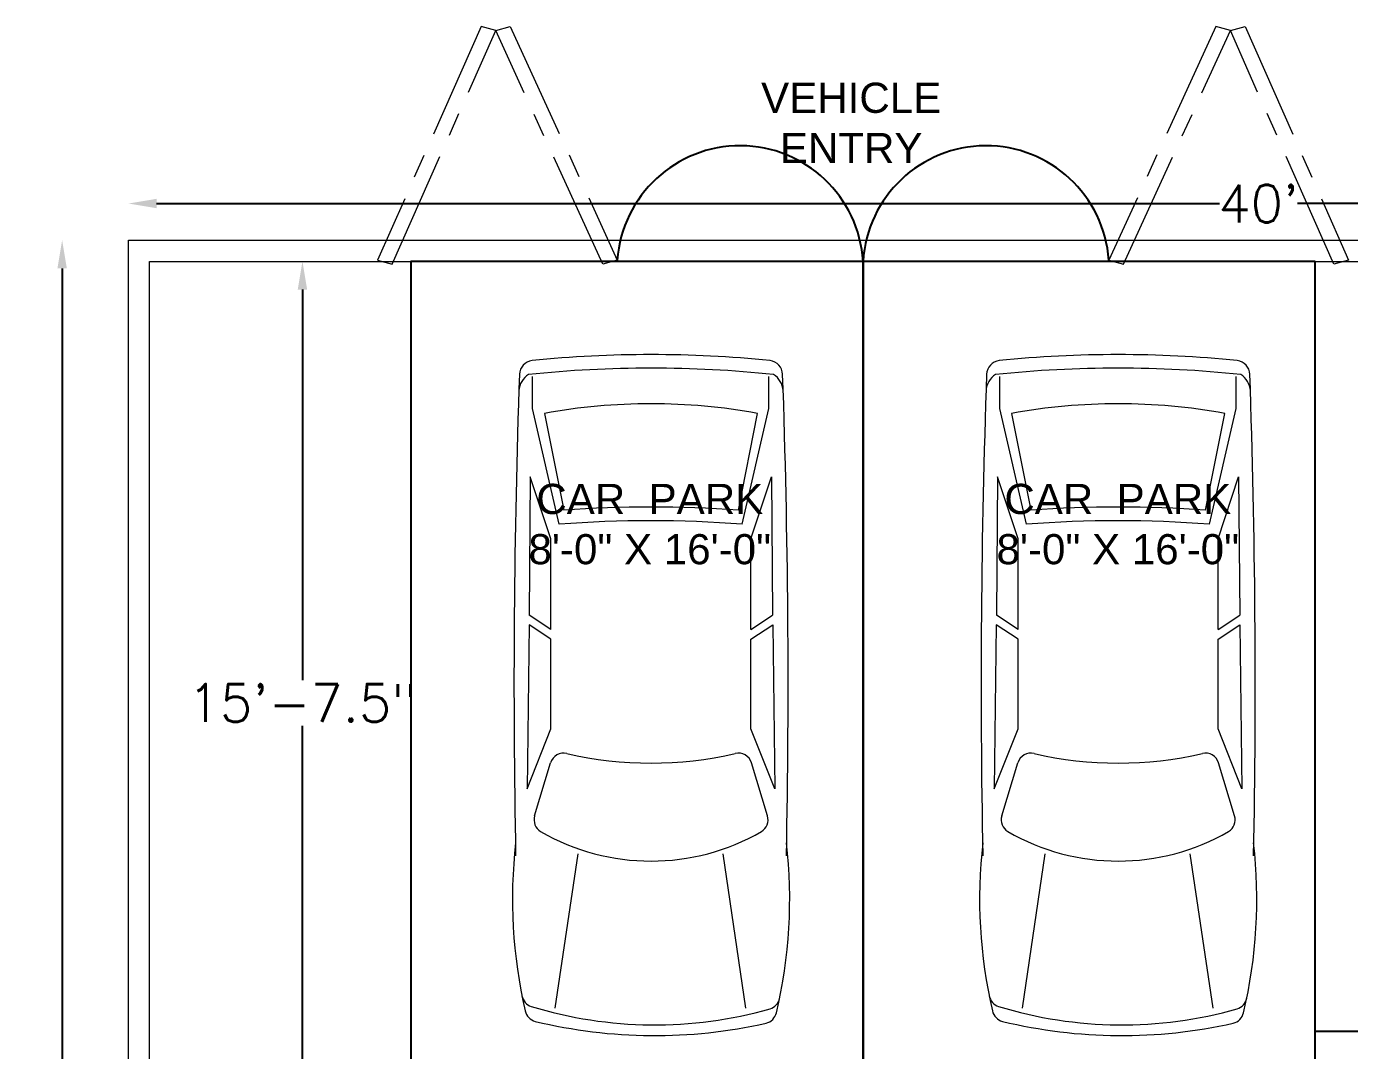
# Model space of a CAD drawing. Header units: inches. Extents: x 138161 to 144959, y -87384 to -84097.
# Drawn here: x 141055.9 to 141336.9, y -84314.7 to -84097.3 of the extents above; entities that cross this region are included whole.
import ezdxf

# ---------------------------------------------------------------- set-up
doc = ezdxf.new("R2010")
doc.units = ezdxf.units.IN
doc.header["$LTSCALE"] = 20
doc.header["$MEASUREMENT"] = 0
doc.header["$PDMODE"] = 3
doc.linetypes.add('CENTER', pattern=[2, 1.25, -0.25, 0.25, -0.25])
for name, color, linetype, lineweight in [('A-Door', 150, 'CENTER', 5), ('FURN', 8, 'Continuous', 15), ('STEP', 55, 'Continuous', 20), ('tit', 131, 'Continuous', 5)]:
    doc.layers.add(name, color=color, linetype=linetype, lineweight=lineweight)
doc.layers.add('DIMENSION', color=1, linetype='Continuous')
doc.layers.add('NET 01', color=8, linetype='Continuous')
doc.styles.add('ARIAL', font='arial.ttf')
doc.styles.add('ROMANS', font='romans.shx', dxfattribs={"height": 8})
doc.dimstyles.get("Standard").update_dxf_attribs({"dimtxt": 5, "dimasz": 6, "dimexe": 0.18, "dimexo": 0.0625, "dimgap": 0.09, "dimtad": 0, "dimtih": 1, "dimtoh": 1, "dimdec": 1, "dimzin": 0, "dimdsep": 46, "dimlunit": 3, "dimtxsty": 'ROMANS', "dimcen": 0.09, "dimse1": 1, "dimse2": 1, "dimclrd": 1, "dimclrt": 3, "dimadec": 0, "dimazin": 0, "dimtfac": 1, "dimtdec": 1, "dimtofl": 0, "dimtmove": 0, "dimatfit": 3, "dimfxl": 1, "dimtolj": 1, "dimtzin": 0, "dimarcsym": 0})

# ---------------------------------------------------------------- blocks, each defined once
blk = doc.blocks.new('02PCAR01')
at = {"color": 0, "linetype": 'ByBlock'}
for p, q in [((-122.9401215569275, 26.61152007061128), (-92.48252692048048, 26.842350233243)), ((-109.2888132979967, 22.08449975347685), (-122.9401215569275, 26.61152007061128)), ((-89.35098485400907, 22.08449975347685), (-92.48252692048048, 26.842350233243)), ((-90.39052768432227, 26.87140577818968), (-54.31320606322539, 27.31692413403834)), ((-87.23477266372788, 22.08449975347685), (-90.39052768432227, 26.87140577818968)), ((-54.31320606322539, 27.31692413403834), (-67.49966556103323, 22.08449975347685)), ((-137.9997438427015, 26.02802630609608), (-144.9997438427015, 26.02802630609608)), ((-112.5247819854683, 20.16499277812227), (-137.9997438427015, 26.02802630609608)), ((-136.9130736546792, 23.49530788033076), (-115.5914849860858, 19.26288349976949)), ((-48.33139423533862, 25.72324851662847), (-60.00702973400734, 22.19852836608698)), ((-89.35098485400907, 22.08449975347685), (-109.2888132979967, 22.08449975347685)), ((-67.49966556103323, 22.08449975347685), (-87.23477266372788, 22.08449975347685)), ((-5.999743842701491, 20.97197369390415), (-39.99974384270149, 15.97197369390414)), ((-5.999743842701491, -20.97197369390392), (-39.99974384270149, -15.97197369390392)), ((-112.5133255233961, -20.10595152365045), (-137.9997438427015, -25.97197369390392)), ((-136.9130736546792, -23.35685276945196), (-115.5914849860858, -19.12442838889046)), ((-109.2888132979967, -21.94604464259828), (-122.9401215569275, -26.47306495973271)), ((-89.35098485400907, -21.94604464259805), (-109.2888132979967, -21.94604464259828)), ((-89.35098485400907, -21.94604464259805), (-92.48252692048048, -26.70389512236443)), ((-87.23477266372788, -21.94604464259828), (-90.39052768432227, -26.73295066731089)), ((-67.49966556103323, -21.94604464259828), (-87.23477266372788, -21.94604464259828)), ((-54.31320606322539, -27.17846902315955), (-67.49966556103323, -21.94604464259828)), ((-48.33139423534863, -25.52351837676929), (-60.0070297340019, -21.99879822623257)), ((-137.9997438427015, -25.97197369390392), (-144.9997438427015, -25.97197369390392)), ((-122.9401215569275, -26.47306495973271), (-92.48252692048048, -26.70389512236443)), ((-90.39052768432227, -26.73295066731089), (-54.31320606322539, -27.17846902315955))]:
    blk.add_line(p, q, dxfattribs=at)
for centre, radius, start, end in [((-77.24322301448002, -1914.326592704805), 1944.596564051584, 88.89024164479488, 92.01225468054943), ((-141.5738679889762, 24.61468900444811), 4.598671866932503, 94.39870535499537, 147.5288077091498), ((-30.01866529687959, -77.69189224817181), 108.3074141948626, 76.66074678640614, 96.565500417639), ((110.8856496775431, 0.09986506992822802), 260.7284208544678, 174.2342012638163, 185.7657987361837), ((-145.4087945331544, 25.93781619222), 3.135129170786205, 92.11191054820023, 173.4899239594744), ((111.8924411696164, 0.09986506992822802), 258.7568396342943, 174.0141861234871, 185.9858138765129), ((-8.860424086256673, 25.33013629940956), 3.135129170786205, 17.81787627694076, 78.39420676235203), ((-95.47226908039148, 0.9123484636440934), 93.12114487892485, 343.0347118802515, 15.8141098076295), ((-5.75369369883947, 24.64295367701561), 3.135129170786205, 14.3451658517873, 76.66074678640666), ((-7.970602699153688, 0.09986506992822802), 131.0586831458064, 169.6897201036084, 190.3102798963917), ((-47.46438045953186, 22.85126538426835), 3, 31.14552362731522, 106.7983717813038), ((-87.1225714377356, 0.09986506992822802), 48.72014591624971, 330.0774165555361, 29.92258344446024), ((-111.753063082509, 0.9132167133986968), 111.7567944633005, 346.397614456291, 12.6669973064117), ((-59.1400159582006, 19.32654523372685), 3, 106.7983717813038, 193.6630841216151), ((146.0145102396043, 0.09986506992822802), 262.311399289117, 175.797135393886, 184.2028646061139), ((147.7145241552159, 0.1035530634626411), 261.0114132064164, 175.5918764209578, 184.4407231079924), ((-142.7041877140125, 0.0998650699277732), 82.74774914337145, 347.0683172584346, 12.93168274156549), ((-59.1400159581949, -19.12681509387244), 3, 166.3369158783852, 253.201628218692), ((-145.4087945331537, -25.73808605236354), 3.135129170786205, 186.5100760405259, 267.8880894518131), ((-47.46438045954186, -22.65153524440939), 3, 253.2016282186949, 328.8544763726824), ((-6.153390125811028, -24.53717326141214), 3.135129170786205, 283.1155720064243, 344.5941487848717), ((-77.24322301448638, 1914.526322844674), 1944.596564051597, 267.9877453194509, 271.1097583552053), ((-141.5738679889762, -24.41495886459211), 4.598671866932503, 212.4711922908502, 265.6012946450045), ((-30.01866529687959, 77.89162238802783), 108.3074141948626, 263.434499582361, 283.1155720064253), ((-9.36582196846507, -25.23291203340614), 3.135129170786205, 281.3248561490798, 340.8825750929797)]:
    blk.add_arc(centre, radius, start, end, dxfattribs=at)
blk = doc.blocks.new('*D42')
at = {"layer": 'DEFPOINTS', "color": 0, "ltscale": 10, "transparency": 16777216}
for p in [(141114.5282364342, -84147.15153753164), (141137.5674372339, -84147.15153753164), (141137.5674372339, -84334.65153753164)]:
    blk.add_point(p, dxfattribs=at)
at = {"layer": 'DIMENSION', "color": 1, "lineweight": -2, "ltscale": 10, "transparency": 16777216}
for p, q in [((141114.5282364342, -84153.15153753164), (141114.5282364342, -84236.04963276973)), ((141114.5282364342, -84328.65153753164), (141114.5282364342, -84245.75344229354))]:
    blk.add_line(p, q, dxfattribs=at)
at = {"layer": 'DIMENSION', "color": 1, "ltscale": 10, "transparency": 16777216}
for points in [[(141113.5282364342, -84153.15153753164), (141115.5282364342, -84153.15153753164), (141114.5282364342, -84147.15153753164)], [(141113.5282364342, -84328.65153753164), (141115.5282364342, -84328.65153753164), (141114.5282364342, -84334.65153753164)]]:
    blk.add_solid(points, dxfattribs=at)
at = {"layer": 'DIMENSION', "color": 3, "ltscale": 10, "transparency": 16777216, "insert": (141114.5282364342, -84240.90153753167), "char_height": 8, "attachment_point": 5, "style": 'ROMANS'}
blk.add_mtext('\\A1;15\'-7.5"', dxfattribs=at)
blk = doc.blocks.new('*D51')
at = {"layer": 'DEFPOINTS', "color": 0, "ltscale": 10, "transparency": 16777216}
for p in [(141063.5010821177, -84142.65153753164), (141077.5674372339, -84142.65153753164), (141077.5674372339, -84982.65153753164)]:
    blk.add_point(p, dxfattribs=at)
at = {"layer": 'DIMENSION', "color": 1, "lineweight": -2, "ltscale": 10, "transparency": 16777216}
for p, q in [((141063.5010821177, -84148.65153753164), (141063.5010821177, -84557.79963276973)), ((141063.5010821177, -84976.65153753164), (141063.5010821177, -84567.50344229354))]:
    blk.add_line(p, q, dxfattribs=at)
at = {"layer": 'DIMENSION', "color": 1, "ltscale": 10, "transparency": 16777216}
for points in [[(141062.5010821177, -84148.65153753164), (141064.5010821177, -84148.65153753164), (141063.5010821177, -84142.65153753164)], [(141062.5010821177, -84976.65153753164), (141064.5010821177, -84976.65153753164), (141063.5010821177, -84982.65153753164)]]:
    blk.add_solid(points, dxfattribs=at)
at = {"layer": 'DIMENSION', "color": 3, "ltscale": 10, "transparency": 16777216, "insert": (141063.5010821176, -84562.65153753167), "char_height": 8, "attachment_point": 5, "style": 'ROMANS'}
blk.add_mtext("\\A1;70'", dxfattribs=at)
blk = doc.blocks.new('*D34')
at = {"layer": 'DEFPOINTS', "color": 0, "ltscale": 10, "transparency": 16777216}
for p in [(141557.5674372339, -84134.8770347371), (141077.5674372339, -84142.65153753161), (141557.5674372339, -84142.65153753161)]:
    blk.add_point(p, dxfattribs=at)
at = {"layer": 'DIMENSION', "color": 1, "lineweight": -2, "ltscale": 10, "transparency": 16777216}
for p, q in [((141083.5674372339, -84134.8770347371), (141309.2869610434, -84134.8770347371)), ((141551.5674372339, -84134.8770347371), (141325.8479134243, -84134.8770347371))]:
    blk.add_line(p, q, dxfattribs=at)
at = {"layer": 'DIMENSION', "color": 1, "ltscale": 10, "transparency": 16777216}
for points in [[(141083.5674372339, -84133.8770347371), (141083.5674372339, -84135.8770347371), (141077.5674372339, -84134.8770347371)], [(141551.5674372339, -84133.8770347371), (141551.5674372339, -84135.8770347371), (141557.5674372339, -84134.8770347371)]]:
    blk.add_solid(points, dxfattribs=at)
at = {"layer": 'DIMENSION', "color": 3, "ltscale": 10, "transparency": 16777216, "insert": (141317.5674372339, -84134.8770347371), "char_height": 8, "attachment_point": 5, "style": 'ROMANS'}
blk.add_mtext("\\A1;40'", dxfattribs=at)

msp = doc.modelspace()

# ---------------------------------------------------------------- linework, layer by layer
at = {"layer": 'A-Door'}
for points in [[(141130.4656485245, -84146.89824687979), (141133.5659902395, -84147.77225691946), (141155.5615098887, -84098.16678946278), (141152.4611681737, -84097.29277942302)], [(141181.3856736556, -84146.89824687979), (141178.2853319405, -84147.77225691946), (141155.5615098887, -84098.16678946278), (141158.6618516037, -84097.29277942302)], [(141285.7492086666, -84146.89824687979), (141288.8495503855, -84147.77225691946), (141311.5733724372, -84098.16678946278), (141308.473030722, -84097.29277942302)], [(141336.6692338014, -84146.89824687979), (141333.5688920863, -84147.77225691946), (141311.5733724372, -84098.16678946278), (141314.6737141522, -84097.29277942302)]]:
    msp.add_lwpolyline(points, close=True, dxfattribs=at)
at = {"layer": 'DIMENSION', "ltscale": 10}
for points in [[(141233.5674372339, -84147.15153753161), (141137.5674372339, -84147.15153753161), (141137.5674372339, -84334.65153753161), (141233.5674372339, -84334.65153753161)], [(141329.5674372339, -84147.15153753161), (141233.5674372339, -84147.15153753161), (141233.5674372339, -84334.65153753161), (141329.5674372339, -84334.65153753161)]]:
    msp.add_lwpolyline(points, close=True, dxfattribs=at)
msp.add_lwpolyline([(141497.5674372339, -84334.65153753161), (141497.5674372339, -84310.65153753161), (141329.5674372339, -84310.65153753161)], dxfattribs=at)
at = {"layer": 'NET 01'}
for centre, start, end in [((141207.4681088984, -84148.76501039321), 3.53741083241096, 175.9062258572291), ((141259.6667734237, -84148.76501039321), 4.093774142770909, 176.4625891675891)]:
    msp.add_arc(centre, 26.14915360433438, start, end, dxfattribs=at)
at = {"layer": 'STEP'}
for points in [[(141077.5674372339, -84142.65153753161), (141557.5674372339, -84142.65153753161), (141557.5674372339, -84982.65153753161), (141077.5674372339, -84982.65153753161)], [(141082.0674372339, -84147.15153753161), (141553.0674372339, -84147.15153753161), (141553.0674372339, -84978.15153753161), (141082.0674372339, -84978.15153753161)]]:
    msp.add_lwpolyline(points, close=True, dxfattribs=at)

# ---------------------------------------------------------------- block references
at = {"layer": 'FURN', "xscale": 0.9646844030281676, "yscale": 0.9646844030281676, "zscale": 0.9646844030281676, "rotation": 270}
for p in [(141188.4539203228, -84311.50237117845), (141287.6511425929, -84311.50237117845)]:
    msp.add_blockref('02PCAR01', p, dxfattribs=at)

# ---------------------------------------------------------------- texts
at = {"layer": 'tit', "char_height": 6.4, "attachment_point": 8, "style": 'ARIAL'}
for s, insert in [('\\pt57.6;VEHICLE\\PENTRY', (141231.0427974588, -84126.29598323698)), ('\\pt57.6;CAR  PARK\\P8\'-0" X 16\'-0"', (141188.2811612087, -84211.54342214024)), ('\\pt57.6;CAR  PARK\\P8\'-0" X 16\'-0"', (141287.6624579753, -84211.54342214024))]:
    msp.add_mtext_dynamic_manual_height_columns(s, width=65.08061683375854, gutter_width=1, heights=[22.58208906467937], dxfattribs=dict(at, insert=insert))

# ---------------------------------------------------------------- dimensions: what is measured, and where the dimension line sits
at = {"layer": 'DIMENSION', "ltscale": 10}
dim = msp.add_linear_dim(base=(141557.5674372339, -84134.8770347371), p1=(141077.5674372339, -84142.65153753161), p2=(141557.5674372339, -84142.65153753161), dimstyle='Standard', dxfattribs=at)
dim.commit()
dim.dimension.update_dxf_attribs({"geometry": '*D34', "text_midpoint": (141317.5674372339, -84134.8770347371)})
for base, p1, p2, picture, middle in [((141063.5010821177, -84142.65153753164), (141077.5674372339, -84982.65153753161), (141077.5674372339, -84142.65153753161), '*D51', (141063.5010821176, -84562.65153753167)), ((141114.5282364342, -84147.15153753164), (141137.5674372339, -84334.65153753161), (141137.5674372339, -84147.15153753161), '*D42', (141114.5282364342, -84240.90153753167))]:
    dim = msp.add_linear_dim(base=base, p1=p1, p2=p2, angle=90, dimstyle='Standard', dxfattribs=at)
    dim.commit()
    dim.dimension.update_dxf_attribs({"geometry": picture, "text_midpoint": middle})

doc.saveas('drawing.dxf')
